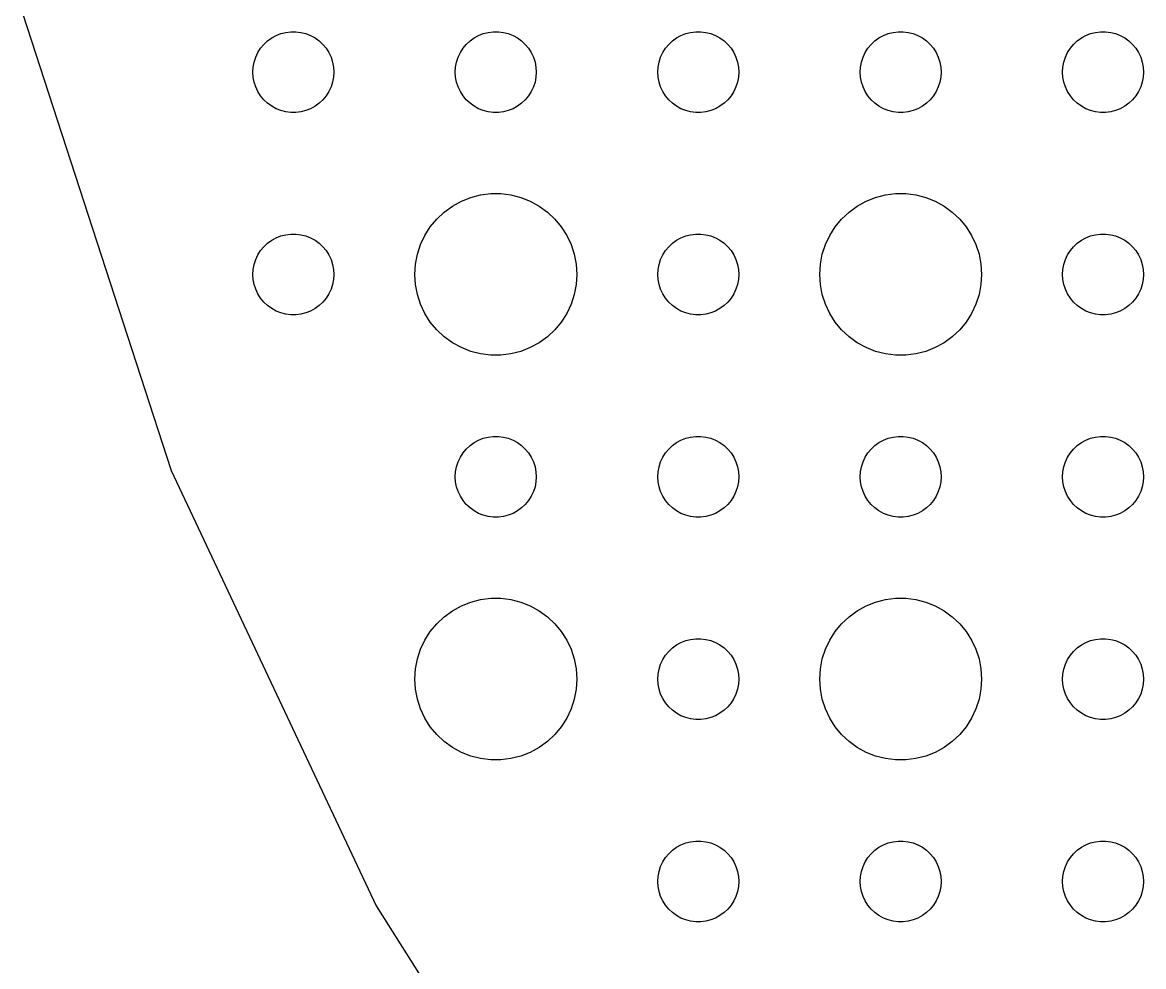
# Model space of a CAD drawing. Header units: metres. Extents: x -142 to 142, y -142 to 142.
# Drawn here: x -137.54 to -96, y -70.66 to -35.66 of the extents above; entities that cross this region are included whole.
import ezdxf

# ---------------------------------------------------------------- set-up
doc = ezdxf.new("R2010")
doc.units = ezdxf.units.M

msp = doc.modelspace()

# ---------------------------------------------------------------- linework, layer by layer
for p, q in [((-137.539, -35.314), (-132.028, -52.2737)), ((-128.139, -36.1428), (-127.964, -36.0734)), ((-127.964, -36.0734), (-127.781, -36.0266)), ((-127.781, -36.0266), (-127.594, -36.003)), ((-127.594, -36.003), (-127.406, -36.003)), ((-127.406, -36.003), (-127.219, -36.0266)), ((-127.219, -36.0266), (-127.036, -36.0734)), ((-127.036, -36.0734), (-126.861, -36.1428)), ((-120.639, -36.1428), (-120.464, -36.0734)), ((-120.464, -36.0734), (-120.281, -36.0266)), ((-120.281, -36.0266), (-120.094, -36.003)), ((-120.094, -36.003), (-119.906, -36.003)), ((-119.906, -36.003), (-119.719, -36.0266)), ((-119.719, -36.0266), (-119.536, -36.0734)), ((-119.536, -36.0734), (-119.361, -36.1428)), ((-113.139, -36.1428), (-112.964, -36.0734)), ((-112.964, -36.0734), (-112.781, -36.0266)), ((-112.781, -36.0266), (-112.594, -36.003)), ((-112.594, -36.003), (-112.406, -36.003)), ((-112.406, -36.003), (-112.219, -36.0266)), ((-112.219, -36.0266), (-112.036, -36.0734)), ((-112.036, -36.0734), (-111.861, -36.1428)), ((-105.639, -36.1428), (-105.464, -36.0734)), ((-105.464, -36.0734), (-105.281, -36.0266)), ((-105.281, -36.0266), (-105.094, -36.003)), ((-105.094, -36.003), (-104.906, -36.003)), ((-104.906, -36.003), (-104.719, -36.0266)), ((-104.719, -36.0266), (-104.536, -36.0734)), ((-104.536, -36.0734), (-104.361, -36.1428)), ((-98.1387, -36.1428), (-97.9635, -36.0734)), ((-97.9635, -36.0734), (-97.7811, -36.0266)), ((-97.7811, -36.0266), (-97.5942, -36.003)), ((-97.5942, -36.003), (-97.4058, -36.003)), ((-97.4058, -36.003), (-97.2189, -36.0266)), ((-97.2189, -36.0266), (-97.0365, -36.0734)), ((-97.0365, -36.0734), (-96.8613, -36.1428)), ((-128.714, -36.6183), (-128.593, -36.4732)), ((-128.593, -36.4732), (-128.456, -36.3442)), ((-128.456, -36.3442), (-128.304, -36.2335)), ((-128.304, -36.2335), (-128.139, -36.1428)), ((-126.861, -36.1428), (-126.696, -36.2335)), ((-126.696, -36.2335), (-126.544, -36.3442)), ((-126.544, -36.3442), (-126.407, -36.4732)), ((-126.407, -36.4732), (-126.286, -36.6183)), ((-121.214, -36.6183), (-121.093, -36.4732)), ((-121.093, -36.4732), (-120.956, -36.3442)), ((-120.956, -36.3442), (-120.804, -36.2335)), ((-120.804, -36.2335), (-120.639, -36.1428)), ((-119.361, -36.1428), (-119.196, -36.2335)), ((-119.196, -36.2335), (-119.044, -36.3442)), ((-119.044, -36.3442), (-118.907, -36.4732)), ((-118.907, -36.4732), (-118.786, -36.6183)), ((-113.714, -36.6183), (-113.593, -36.4732)), ((-113.593, -36.4732), (-113.456, -36.3442)), ((-113.456, -36.3442), (-113.304, -36.2335)), ((-113.304, -36.2335), (-113.139, -36.1428)), ((-111.861, -36.1428), (-111.696, -36.2335)), ((-111.696, -36.2335), (-111.544, -36.3442)), ((-111.544, -36.3442), (-111.407, -36.4732)), ((-111.407, -36.4732), (-111.286, -36.6183)), ((-106.214, -36.6183), (-106.093, -36.4732)), ((-106.093, -36.4732), (-105.956, -36.3442)), ((-105.956, -36.3442), (-105.804, -36.2335)), ((-105.804, -36.2335), (-105.639, -36.1428)), ((-104.361, -36.1428), (-104.196, -36.2335)), ((-104.196, -36.2335), (-104.044, -36.3442)), ((-104.044, -36.3442), (-103.907, -36.4732)), ((-103.907, -36.4732), (-103.786, -36.6183)), ((-98.7135, -36.6183), (-98.5934, -36.4732)), ((-98.5934, -36.4732), (-98.4561, -36.3442)), ((-98.4561, -36.3442), (-98.3037, -36.2335)), ((-98.3037, -36.2335), (-98.1387, -36.1428)), ((-96.8613, -36.1428), (-96.6963, -36.2335)), ((-96.6963, -36.2335), (-96.5439, -36.3442)), ((-96.5439, -36.3442), (-96.4065, -36.4732)), ((-96.4065, -36.4732), (-96.2865, -36.6183)), ((-128.953, -37.127), (-128.895, -36.9478)), ((-128.895, -36.9478), (-128.814, -36.7774)), ((-128.814, -36.7774), (-128.714, -36.6183)), ((-126.286, -36.6183), (-126.186, -36.7774)), ((-126.186, -36.7774), (-126.105, -36.9478)), ((-126.105, -36.9478), (-126.047, -37.127)), ((-121.453, -37.127), (-121.395, -36.9478)), ((-121.395, -36.9478), (-121.314, -36.7774)), ((-121.314, -36.7774), (-121.214, -36.6183)), ((-118.786, -36.6183), (-118.686, -36.7774)), ((-118.686, -36.7774), (-118.605, -36.9478)), ((-118.605, -36.9478), (-118.547, -37.127)), ((-113.953, -37.127), (-113.895, -36.9478)), ((-113.895, -36.9478), (-113.814, -36.7774)), ((-113.814, -36.7774), (-113.714, -36.6183)), ((-111.286, -36.6183), (-111.186, -36.7774)), ((-111.186, -36.7774), (-111.105, -36.9478)), ((-111.105, -36.9478), (-111.047, -37.127)), ((-106.453, -37.127), (-106.395, -36.9478)), ((-106.395, -36.9478), (-106.314, -36.7774)), ((-106.314, -36.7774), (-106.214, -36.6183)), ((-103.786, -36.6183), (-103.686, -36.7774)), ((-103.686, -36.7774), (-103.605, -36.9478)), ((-103.605, -36.9478), (-103.547, -37.127)), ((-98.9529, -37.127), (-98.8947, -36.9478)), ((-98.8947, -36.9478), (-98.8145, -36.7774)), ((-98.8145, -36.7774), (-98.7135, -36.6183)), ((-96.2865, -36.6183), (-96.1855, -36.7774)), ((-96.1855, -36.7774), (-96.1053, -36.9478)), ((-96.1053, -36.9478), (-96.0471, -37.127)), ((-129, -37.5), (-128.988, -37.312)), ((-128.988, -37.312), (-128.953, -37.127)), ((-126.047, -37.127), (-126.012, -37.312)), ((-126.012, -37.312), (-126, -37.5)), ((-121.5, -37.5), (-121.488, -37.312)), ((-121.488, -37.312), (-121.453, -37.127)), ((-118.547, -37.127), (-118.512, -37.312)), ((-118.512, -37.312), (-118.5, -37.5)), ((-114, -37.5), (-113.988, -37.312)), ((-113.988, -37.312), (-113.953, -37.127)), ((-111.047, -37.127), (-111.012, -37.312)), ((-111.012, -37.312), (-111, -37.5)), ((-106.5, -37.5), (-106.488, -37.312)), ((-106.488, -37.312), (-106.453, -37.127)), ((-103.547, -37.127), (-103.512, -37.312)), ((-103.512, -37.312), (-103.5, -37.5)), ((-99, -37.5), (-98.9882, -37.312)), ((-98.9882, -37.312), (-98.9529, -37.127)), ((-96.0471, -37.127), (-96.0118, -37.312)), ((-96.0118, -37.312), (-96, -37.5)), ((-128.988, -37.688), (-129, -37.5)), ((-128.953, -37.873), (-128.988, -37.688)), ((-126.012, -37.688), (-126.047, -37.873)), ((-126, -37.5), (-126.012, -37.688)), ((-121.488, -37.688), (-121.5, -37.5)), ((-121.453, -37.873), (-121.488, -37.688)), ((-118.512, -37.688), (-118.547, -37.873)), ((-118.5, -37.5), (-118.512, -37.688)), ((-113.988, -37.688), (-114, -37.5)), ((-113.953, -37.873), (-113.988, -37.688)), ((-111.012, -37.688), (-111.047, -37.873)), ((-111, -37.5), (-111.012, -37.688)), ((-106.488, -37.688), (-106.5, -37.5)), ((-106.453, -37.873), (-106.488, -37.688)), ((-103.512, -37.688), (-103.547, -37.873)), ((-103.5, -37.5), (-103.512, -37.688)), ((-98.9882, -37.688), (-99, -37.5)), ((-98.9529, -37.873), (-98.9882, -37.688)), ((-96.0118, -37.688), (-96.0471, -37.873)), ((-96, -37.5), (-96.0118, -37.688)), ((-128.895, -38.0522), (-128.953, -37.873)), ((-128.814, -38.2226), (-128.895, -38.0522)), ((-126.105, -38.0522), (-126.186, -38.2226)), ((-126.047, -37.873), (-126.105, -38.0522)), ((-121.395, -38.0522), (-121.453, -37.873)), ((-121.314, -38.2226), (-121.395, -38.0522)), ((-118.605, -38.0522), (-118.686, -38.2226)), ((-118.547, -37.873), (-118.605, -38.0522)), ((-113.895, -38.0522), (-113.953, -37.873)), ((-113.814, -38.2226), (-113.895, -38.0522)), ((-111.105, -38.0522), (-111.186, -38.2226)), ((-111.047, -37.873), (-111.105, -38.0522)), ((-106.395, -38.0522), (-106.453, -37.873)), ((-106.314, -38.2226), (-106.395, -38.0522)), ((-103.605, -38.0522), (-103.686, -38.2226)), ((-103.547, -37.873), (-103.605, -38.0522)), ((-98.8947, -38.0522), (-98.9529, -37.873)), ((-98.8145, -38.2226), (-98.8947, -38.0522)), ((-96.1053, -38.0522), (-96.1855, -38.2226)), ((-96.0471, -37.873), (-96.1053, -38.0522)), ((-128.714, -38.3817), (-128.814, -38.2226)), ((-128.593, -38.5268), (-128.714, -38.3817)), ((-128.456, -38.6558), (-128.593, -38.5268)), ((-126.407, -38.5268), (-126.544, -38.6558)), ((-126.286, -38.3817), (-126.407, -38.5268)), ((-126.186, -38.2226), (-126.286, -38.3817)), ((-121.214, -38.3817), (-121.314, -38.2226)), ((-121.093, -38.5268), (-121.214, -38.3817)), ((-120.956, -38.6558), (-121.093, -38.5268)), ((-118.907, -38.5268), (-119.044, -38.6558)), ((-118.786, -38.3817), (-118.907, -38.5268)), ((-118.686, -38.2226), (-118.786, -38.3817)), ((-113.714, -38.3817), (-113.814, -38.2226)), ((-113.593, -38.5268), (-113.714, -38.3817)), ((-113.456, -38.6558), (-113.593, -38.5268)), ((-111.407, -38.5268), (-111.544, -38.6558)), ((-111.286, -38.3817), (-111.407, -38.5268)), ((-111.186, -38.2226), (-111.286, -38.3817)), ((-106.214, -38.3817), (-106.314, -38.2226)), ((-106.093, -38.5268), (-106.214, -38.3817)), ((-105.956, -38.6558), (-106.093, -38.5268)), ((-103.907, -38.5268), (-104.044, -38.6558)), ((-103.786, -38.3817), (-103.907, -38.5268)), ((-103.686, -38.2226), (-103.786, -38.3817)), ((-98.7135, -38.3817), (-98.8145, -38.2226)), ((-98.5934, -38.5268), (-98.7135, -38.3817)), ((-98.4561, -38.6558), (-98.5934, -38.5268)), ((-96.4065, -38.5268), (-96.5439, -38.6558)), ((-96.2865, -38.3817), (-96.4065, -38.5268)), ((-96.1855, -38.2226), (-96.2865, -38.3817)), ((-128.304, -38.7665), (-128.456, -38.6558)), ((-128.139, -38.8572), (-128.304, -38.7665)), ((-127.964, -38.9266), (-128.139, -38.8572)), ((-127.781, -38.9734), (-127.964, -38.9266)), ((-127.594, -38.997), (-127.781, -38.9734)), ((-127.406, -38.997), (-127.594, -38.997)), ((-127.219, -38.9734), (-127.406, -38.997)), ((-127.036, -38.9266), (-127.219, -38.9734)), ((-126.861, -38.8572), (-127.036, -38.9266)), ((-126.696, -38.7665), (-126.861, -38.8572)), ((-126.544, -38.6558), (-126.696, -38.7665)), ((-120.804, -38.7665), (-120.956, -38.6558)), ((-120.639, -38.8572), (-120.804, -38.7665)), ((-120.464, -38.9266), (-120.639, -38.8572)), ((-120.281, -38.9734), (-120.464, -38.9266)), ((-120.094, -38.997), (-120.281, -38.9734)), ((-119.906, -38.997), (-120.094, -38.997)), ((-119.719, -38.9734), (-119.906, -38.997)), ((-119.536, -38.9266), (-119.719, -38.9734)), ((-119.361, -38.8572), (-119.536, -38.9266)), ((-119.196, -38.7665), (-119.361, -38.8572)), ((-119.044, -38.6558), (-119.196, -38.7665)), ((-113.304, -38.7665), (-113.456, -38.6558)), ((-113.139, -38.8572), (-113.304, -38.7665)), ((-112.964, -38.9266), (-113.139, -38.8572)), ((-112.781, -38.9734), (-112.964, -38.9266)), ((-112.594, -38.997), (-112.781, -38.9734)), ((-112.406, -38.997), (-112.594, -38.997)), ((-112.219, -38.9734), (-112.406, -38.997)), ((-112.036, -38.9266), (-112.219, -38.9734)), ((-111.861, -38.8572), (-112.036, -38.9266)), ((-111.696, -38.7665), (-111.861, -38.8572)), ((-111.544, -38.6558), (-111.696, -38.7665)), ((-105.804, -38.7665), (-105.956, -38.6558)), ((-105.639, -38.8572), (-105.804, -38.7665)), ((-105.464, -38.9266), (-105.639, -38.8572)), ((-105.281, -38.9734), (-105.464, -38.9266)), ((-105.094, -38.997), (-105.281, -38.9734)), ((-104.906, -38.997), (-105.094, -38.997)), ((-104.719, -38.9734), (-104.906, -38.997)), ((-104.536, -38.9266), (-104.719, -38.9734)), ((-104.361, -38.8572), (-104.536, -38.9266)), ((-104.196, -38.7665), (-104.361, -38.8572)), ((-104.044, -38.6558), (-104.196, -38.7665)), ((-98.3037, -38.7665), (-98.4561, -38.6558)), ((-98.1387, -38.8572), (-98.3037, -38.7665)), ((-97.9635, -38.9266), (-98.1387, -38.8572)), ((-97.7811, -38.9734), (-97.9635, -38.9266)), ((-97.5942, -38.997), (-97.7811, -38.9734)), ((-97.4058, -38.997), (-97.5942, -38.997)), ((-97.2189, -38.9734), (-97.4058, -38.997)), ((-97.0365, -38.9266), (-97.2189, -38.9734)), ((-96.8613, -38.8572), (-97.0365, -38.9266)), ((-96.6963, -38.7665), (-96.8613, -38.8572)), ((-96.5439, -38.6558), (-96.6963, -38.7665)), ((-121.607, -42.467), (-121.277, -42.2855)), ((-121.277, -42.2855), (-120.927, -42.1468)), ((-120.927, -42.1468), (-120.562, -42.0531)), ((-120.562, -42.0531), (-120.188, -42.0059)), ((-120.188, -42.0059), (-119.812, -42.0059)), ((-119.812, -42.0059), (-119.438, -42.0531)), ((-119.438, -42.0531), (-119.073, -42.1468)), ((-119.073, -42.1468), (-118.723, -42.2855)), ((-118.723, -42.2855), (-118.393, -42.467)), ((-106.607, -42.467), (-106.277, -42.2855)), ((-106.277, -42.2855), (-105.927, -42.1468)), ((-105.927, -42.1468), (-105.562, -42.0531)), ((-105.562, -42.0531), (-105.188, -42.0059)), ((-105.188, -42.0059), (-104.812, -42.0059)), ((-104.812, -42.0059), (-104.438, -42.0531)), ((-104.438, -42.0531), (-104.073, -42.1468)), ((-104.073, -42.1468), (-103.723, -42.2855)), ((-103.723, -42.2855), (-103.393, -42.467)), ((-122.187, -42.9464), (-121.912, -42.6885)), ((-121.912, -42.6885), (-121.607, -42.467)), ((-118.393, -42.467), (-118.088, -42.6885)), ((-118.088, -42.6885), (-117.813, -42.9464)), ((-107.187, -42.9464), (-106.912, -42.6885)), ((-106.912, -42.6885), (-106.607, -42.467)), ((-103.393, -42.467), (-103.088, -42.6885)), ((-103.088, -42.6885), (-102.813, -42.9464)), ((-122.427, -43.2366), (-122.187, -42.9464)), ((-117.813, -42.9464), (-117.573, -43.2366)), ((-107.427, -43.2366), (-107.187, -42.9464)), ((-102.813, -42.9464), (-102.573, -43.2366)), ((-128.139, -43.6428), (-127.964, -43.5734)), ((-127.964, -43.5734), (-127.781, -43.5266)), ((-127.781, -43.5266), (-127.594, -43.503)), ((-127.594, -43.503), (-127.406, -43.503)), ((-127.406, -43.503), (-127.219, -43.5266)), ((-127.219, -43.5266), (-127.036, -43.5734)), ((-127.036, -43.5734), (-126.861, -43.6428)), ((-122.789, -43.8956), (-122.629, -43.5547)), ((-122.629, -43.5547), (-122.427, -43.2366)), ((-117.573, -43.2366), (-117.371, -43.5547)), ((-117.371, -43.5547), (-117.211, -43.8956)), ((-113.139, -43.6428), (-112.964, -43.5734)), ((-112.964, -43.5734), (-112.781, -43.5266)), ((-112.781, -43.5266), (-112.594, -43.503)), ((-112.594, -43.503), (-112.406, -43.503)), ((-112.406, -43.503), (-112.219, -43.5266)), ((-112.219, -43.5266), (-112.036, -43.5734)), ((-112.036, -43.5734), (-111.861, -43.6428)), ((-107.789, -43.8956), (-107.629, -43.5547)), ((-107.629, -43.5547), (-107.427, -43.2366)), ((-102.573, -43.2366), (-102.371, -43.5547)), ((-102.371, -43.5547), (-102.211, -43.8956)), ((-98.1387, -43.6428), (-97.9635, -43.5734)), ((-97.9635, -43.5734), (-97.7811, -43.5266)), ((-97.7811, -43.5266), (-97.5942, -43.503)), ((-97.5942, -43.503), (-97.4058, -43.503)), ((-97.4058, -43.503), (-97.2189, -43.5266)), ((-97.2189, -43.5266), (-97.0365, -43.5734)), ((-97.0365, -43.5734), (-96.8613, -43.6428)), ((-128.714, -44.1183), (-128.593, -43.9732)), ((-128.593, -43.9732), (-128.456, -43.8442)), ((-128.456, -43.8442), (-128.304, -43.7335)), ((-128.304, -43.7335), (-128.139, -43.6428)), ((-126.861, -43.6428), (-126.696, -43.7335)), ((-126.696, -43.7335), (-126.544, -43.8442)), ((-126.544, -43.8442), (-126.407, -43.9732)), ((-126.407, -43.9732), (-126.286, -44.1183)), ((-122.906, -44.2539), (-122.789, -43.8956)), ((-117.211, -43.8956), (-117.094, -44.2539)), ((-113.714, -44.1183), (-113.593, -43.9732)), ((-113.593, -43.9732), (-113.456, -43.8442)), ((-113.456, -43.8442), (-113.304, -43.7335)), ((-113.304, -43.7335), (-113.139, -43.6428)), ((-111.861, -43.6428), (-111.696, -43.7335)), ((-111.696, -43.7335), (-111.544, -43.8442)), ((-111.544, -43.8442), (-111.407, -43.9732)), ((-111.407, -43.9732), (-111.286, -44.1183)), ((-107.906, -44.2539), (-107.789, -43.8956)), ((-102.211, -43.8956), (-102.094, -44.2539)), ((-98.7135, -44.1183), (-98.5934, -43.9732)), ((-98.5934, -43.9732), (-98.4561, -43.8442)), ((-98.4561, -43.8442), (-98.3037, -43.7335)), ((-98.3037, -43.7335), (-98.1387, -43.6428)), ((-96.8613, -43.6428), (-96.6963, -43.7335)), ((-96.6963, -43.7335), (-96.5439, -43.8442)), ((-96.5439, -43.8442), (-96.4065, -43.9732)), ((-96.4065, -43.9732), (-96.2865, -44.1183)), ((-128.895, -44.4478), (-128.814, -44.2774)), ((-128.814, -44.2774), (-128.714, -44.1183)), ((-126.286, -44.1183), (-126.186, -44.2774)), ((-126.186, -44.2774), (-126.105, -44.4478)), ((-122.976, -44.624), (-122.906, -44.2539)), ((-117.094, -44.2539), (-117.024, -44.624)), ((-113.895, -44.4478), (-113.814, -44.2774)), ((-113.814, -44.2774), (-113.714, -44.1183)), ((-111.286, -44.1183), (-111.186, -44.2774)), ((-111.186, -44.2774), (-111.105, -44.4478)), ((-107.976, -44.624), (-107.906, -44.2539)), ((-102.094, -44.2539), (-102.024, -44.624)), ((-98.8947, -44.4478), (-98.8145, -44.2774)), ((-98.8145, -44.2774), (-98.7135, -44.1183)), ((-96.2865, -44.1183), (-96.1855, -44.2774)), ((-96.1855, -44.2774), (-96.1053, -44.4478)), ((-129, -45), (-128.988, -44.812)), ((-128.988, -44.812), (-128.953, -44.627)), ((-128.953, -44.627), (-128.895, -44.4478)), ((-126.105, -44.4478), (-126.047, -44.627)), ((-126.047, -44.627), (-126.012, -44.812)), ((-126.012, -44.812), (-126, -45)), ((-123, -45), (-122.976, -44.624)), ((-117.024, -44.624), (-117, -45)), ((-114, -45), (-113.988, -44.812)), ((-113.988, -44.812), (-113.953, -44.627)), ((-113.953, -44.627), (-113.895, -44.4478)), ((-111.105, -44.4478), (-111.047, -44.627)), ((-111.047, -44.627), (-111.012, -44.812)), ((-111.012, -44.812), (-111, -45)), ((-108, -45), (-107.976, -44.624)), ((-102.024, -44.624), (-102, -45)), ((-99, -45), (-98.9882, -44.812)), ((-98.9882, -44.812), (-98.9529, -44.627)), ((-98.9529, -44.627), (-98.8947, -44.4478)), ((-96.1053, -44.4478), (-96.0471, -44.627)), ((-96.0471, -44.627), (-96.0118, -44.812)), ((-96.0118, -44.812), (-96, -45)), ((-128.988, -45.188), (-129, -45)), ((-128.953, -45.373), (-128.988, -45.188)), ((-126.012, -45.188), (-126.047, -45.373)), ((-126, -45), (-126.012, -45.188)), ((-122.976, -45.376), (-123, -45)), ((-117, -45), (-117.024, -45.376)), ((-113.988, -45.188), (-114, -45)), ((-113.953, -45.373), (-113.988, -45.188)), ((-111.012, -45.188), (-111.047, -45.373)), ((-111, -45), (-111.012, -45.188)), ((-107.976, -45.376), (-108, -45)), ((-102, -45), (-102.024, -45.376)), ((-98.9882, -45.188), (-99, -45)), ((-98.9529, -45.373), (-98.9882, -45.188)), ((-96.0118, -45.188), (-96.0471, -45.373)), ((-96, -45), (-96.0118, -45.188)), ((-128.895, -45.5522), (-128.953, -45.373)), ((-128.814, -45.7226), (-128.895, -45.5522)), ((-126.105, -45.5522), (-126.186, -45.7226)), ((-126.047, -45.373), (-126.105, -45.5522)), ((-122.906, -45.7461), (-122.976, -45.376)), ((-117.024, -45.376), (-117.094, -45.7461)), ((-113.895, -45.5522), (-113.953, -45.373)), ((-113.814, -45.7226), (-113.895, -45.5522)), ((-111.105, -45.5522), (-111.186, -45.7226)), ((-111.047, -45.373), (-111.105, -45.5522)), ((-107.906, -45.7461), (-107.976, -45.376)), ((-102.024, -45.376), (-102.094, -45.7461)), ((-98.8947, -45.5522), (-98.9529, -45.373)), ((-98.8145, -45.7226), (-98.8947, -45.5522)), ((-96.1053, -45.5522), (-96.1855, -45.7226)), ((-96.0471, -45.373), (-96.1053, -45.5522)), ((-128.714, -45.8817), (-128.814, -45.7226)), ((-128.593, -46.0268), (-128.714, -45.8817)), ((-128.456, -46.1558), (-128.593, -46.0268)), ((-126.407, -46.0268), (-126.544, -46.1558)), ((-126.286, -45.8817), (-126.407, -46.0268)), ((-126.186, -45.7226), (-126.286, -45.8817)), ((-122.789, -46.1044), (-122.906, -45.7461)), ((-122.629, -46.4453), (-122.789, -46.1044)), ((-117.211, -46.1044), (-117.371, -46.4453)), ((-117.094, -45.7461), (-117.211, -46.1044)), ((-113.714, -45.8817), (-113.814, -45.7226)), ((-113.593, -46.0268), (-113.714, -45.8817)), ((-113.456, -46.1558), (-113.593, -46.0268)), ((-111.407, -46.0268), (-111.544, -46.1558)), ((-111.286, -45.8817), (-111.407, -46.0268)), ((-111.186, -45.7226), (-111.286, -45.8817)), ((-107.789, -46.1044), (-107.906, -45.7461)), ((-107.629, -46.4453), (-107.789, -46.1044)), ((-102.211, -46.1044), (-102.371, -46.4453)), ((-102.094, -45.7461), (-102.211, -46.1044)), ((-98.7135, -45.8817), (-98.8145, -45.7226)), ((-98.5934, -46.0268), (-98.7135, -45.8817)), ((-98.4561, -46.1558), (-98.5934, -46.0268)), ((-96.4065, -46.0268), (-96.5439, -46.1558)), ((-96.2865, -45.8817), (-96.4065, -46.0268)), ((-96.1855, -45.7226), (-96.2865, -45.8817)), ((-128.304, -46.2665), (-128.456, -46.1558)), ((-128.139, -46.3572), (-128.304, -46.2665)), ((-127.964, -46.4266), (-128.139, -46.3572)), ((-127.781, -46.4734), (-127.964, -46.4266)), ((-127.594, -46.497), (-127.781, -46.4734)), ((-127.406, -46.497), (-127.594, -46.497)), ((-127.219, -46.4734), (-127.406, -46.497)), ((-127.036, -46.4266), (-127.219, -46.4734)), ((-126.861, -46.3572), (-127.036, -46.4266)), ((-126.696, -46.2665), (-126.861, -46.3572)), ((-126.544, -46.1558), (-126.696, -46.2665)), ((-122.427, -46.7634), (-122.629, -46.4453)), ((-117.371, -46.4453), (-117.573, -46.7634)), ((-113.304, -46.2665), (-113.456, -46.1558)), ((-113.139, -46.3572), (-113.304, -46.2665)), ((-112.964, -46.4266), (-113.139, -46.3572)), ((-112.781, -46.4734), (-112.964, -46.4266)), ((-112.594, -46.497), (-112.781, -46.4734)), ((-112.406, -46.497), (-112.594, -46.497)), ((-112.219, -46.4734), (-112.406, -46.497)), ((-112.036, -46.4266), (-112.219, -46.4734)), ((-111.861, -46.3572), (-112.036, -46.4266)), ((-111.696, -46.2665), (-111.861, -46.3572)), ((-111.544, -46.1558), (-111.696, -46.2665)), ((-107.427, -46.7634), (-107.629, -46.4453)), ((-102.371, -46.4453), (-102.573, -46.7634)), ((-98.3037, -46.2665), (-98.4561, -46.1558)), ((-98.1387, -46.3572), (-98.3037, -46.2665)), ((-97.9635, -46.4266), (-98.1387, -46.3572)), ((-97.7811, -46.4734), (-97.9635, -46.4266)), ((-97.5942, -46.497), (-97.7811, -46.4734)), ((-97.4058, -46.497), (-97.5942, -46.497)), ((-97.2189, -46.4734), (-97.4058, -46.497)), ((-97.0365, -46.4266), (-97.2189, -46.4734)), ((-96.8613, -46.3572), (-97.0365, -46.4266)), ((-96.6963, -46.2665), (-96.8613, -46.3572)), ((-96.5439, -46.1558), (-96.6963, -46.2665)), ((-122.187, -47.0536), (-122.427, -46.7634)), ((-117.573, -46.7634), (-117.813, -47.0536)), ((-107.187, -47.0536), (-107.427, -46.7634)), ((-102.573, -46.7634), (-102.813, -47.0536)), ((-121.912, -47.3115), (-122.187, -47.0536)), ((-121.607, -47.533), (-121.912, -47.3115)), ((-118.088, -47.3115), (-118.393, -47.533)), ((-117.813, -47.0536), (-118.088, -47.3115)), ((-106.912, -47.3115), (-107.187, -47.0536)), ((-106.607, -47.533), (-106.912, -47.3115)), ((-103.088, -47.3115), (-103.393, -47.533)), ((-102.813, -47.0536), (-103.088, -47.3115)), ((-121.277, -47.7145), (-121.607, -47.533)), ((-120.927, -47.8532), (-121.277, -47.7145)), ((-118.723, -47.7145), (-119.073, -47.8532)), ((-118.393, -47.533), (-118.723, -47.7145)), ((-106.277, -47.7145), (-106.607, -47.533)), ((-105.927, -47.8532), (-106.277, -47.7145)), ((-103.723, -47.7145), (-104.073, -47.8532)), ((-103.393, -47.533), (-103.723, -47.7145)), ((-120.562, -47.9469), (-120.927, -47.8532)), ((-120.188, -47.9941), (-120.562, -47.9469)), ((-119.812, -47.9941), (-120.188, -47.9941)), ((-119.438, -47.9469), (-119.812, -47.9941)), ((-119.073, -47.8532), (-119.438, -47.9469)), ((-105.562, -47.9469), (-105.927, -47.8532)), ((-105.188, -47.9941), (-105.562, -47.9469)), ((-104.812, -47.9941), (-105.188, -47.9941)), ((-104.438, -47.9469), (-104.812, -47.9941)), ((-104.073, -47.8532), (-104.438, -47.9469)), ((-120.639, -51.1428), (-120.464, -51.0734)), ((-120.464, -51.0734), (-120.281, -51.0266)), ((-120.281, -51.0266), (-120.094, -51.003)), ((-120.094, -51.003), (-119.906, -51.003)), ((-119.906, -51.003), (-119.719, -51.0266)), ((-119.719, -51.0266), (-119.536, -51.0734)), ((-119.536, -51.0734), (-119.361, -51.1428)), ((-113.139, -51.1428), (-112.964, -51.0734)), ((-112.964, -51.0734), (-112.781, -51.0266)), ((-112.781, -51.0266), (-112.594, -51.003)), ((-112.594, -51.003), (-112.406, -51.003)), ((-112.406, -51.003), (-112.219, -51.0266)), ((-112.219, -51.0266), (-112.036, -51.0734)), ((-112.036, -51.0734), (-111.861, -51.1428)), ((-105.639, -51.1428), (-105.464, -51.0734)), ((-105.464, -51.0734), (-105.281, -51.0266)), ((-105.281, -51.0266), (-105.094, -51.003)), ((-105.094, -51.003), (-104.906, -51.003)), ((-104.906, -51.003), (-104.719, -51.0266)), ((-104.719, -51.0266), (-104.536, -51.0734)), ((-104.536, -51.0734), (-104.361, -51.1428)), ((-98.1387, -51.1428), (-97.9635, -51.0734)), ((-97.9635, -51.0734), (-97.7811, -51.0266)), ((-97.7811, -51.0266), (-97.5942, -51.003)), ((-97.5942, -51.003), (-97.4058, -51.003)), ((-97.4058, -51.003), (-97.2189, -51.0266)), ((-97.2189, -51.0266), (-97.0365, -51.0734)), ((-97.0365, -51.0734), (-96.8613, -51.1428)), ((-121.214, -51.6183), (-121.093, -51.4732)), ((-121.093, -51.4732), (-120.956, -51.3442)), ((-120.956, -51.3442), (-120.804, -51.2335)), ((-120.804, -51.2335), (-120.639, -51.1428)), ((-119.361, -51.1428), (-119.196, -51.2335)), ((-119.196, -51.2335), (-119.044, -51.3442)), ((-119.044, -51.3442), (-118.907, -51.4732)), ((-118.907, -51.4732), (-118.786, -51.6183)), ((-113.714, -51.6183), (-113.593, -51.4732)), ((-113.593, -51.4732), (-113.456, -51.3442)), ((-113.456, -51.3442), (-113.304, -51.2335)), ((-113.304, -51.2335), (-113.139, -51.1428)), ((-111.861, -51.1428), (-111.696, -51.2335)), ((-111.696, -51.2335), (-111.544, -51.3442)), ((-111.544, -51.3442), (-111.407, -51.4732)), ((-111.407, -51.4732), (-111.286, -51.6183)), ((-106.214, -51.6183), (-106.093, -51.4732)), ((-106.093, -51.4732), (-105.956, -51.3442)), ((-105.956, -51.3442), (-105.804, -51.2335)), ((-105.804, -51.2335), (-105.639, -51.1428)), ((-104.361, -51.1428), (-104.196, -51.2335)), ((-104.196, -51.2335), (-104.044, -51.3442)), ((-104.044, -51.3442), (-103.907, -51.4732)), ((-103.907, -51.4732), (-103.786, -51.6183)), ((-98.7135, -51.6183), (-98.5934, -51.4732)), ((-98.5934, -51.4732), (-98.4561, -51.3442)), ((-98.4561, -51.3442), (-98.3037, -51.2335)), ((-98.3037, -51.2335), (-98.1387, -51.1428)), ((-96.8613, -51.1428), (-96.6963, -51.2335)), ((-96.6963, -51.2335), (-96.5439, -51.3442)), ((-96.5439, -51.3442), (-96.4065, -51.4732)), ((-96.4065, -51.4732), (-96.2865, -51.6183)), ((-121.395, -51.9478), (-121.314, -51.7774)), ((-121.314, -51.7774), (-121.214, -51.6183)), ((-118.786, -51.6183), (-118.686, -51.7774)), ((-118.686, -51.7774), (-118.605, -51.9478)), ((-113.895, -51.9478), (-113.814, -51.7774)), ((-113.814, -51.7774), (-113.714, -51.6183)), ((-111.286, -51.6183), (-111.186, -51.7774)), ((-111.186, -51.7774), (-111.105, -51.9478)), ((-106.395, -51.9478), (-106.314, -51.7774)), ((-106.314, -51.7774), (-106.214, -51.6183)), ((-103.786, -51.6183), (-103.686, -51.7774)), ((-103.686, -51.7774), (-103.605, -51.9478)), ((-98.8947, -51.9478), (-98.8145, -51.7774)), ((-98.8145, -51.7774), (-98.7135, -51.6183)), ((-96.2865, -51.6183), (-96.1855, -51.7774)), ((-96.1855, -51.7774), (-96.1053, -51.9478)), ((-132.028, -52.2737), (-124.436, -68.409)), ((-121.5, -52.5), (-121.488, -52.312)), ((-121.488, -52.312), (-121.453, -52.127)), ((-121.453, -52.127), (-121.395, -51.9478)), ((-118.605, -51.9478), (-118.547, -52.127)), ((-118.547, -52.127), (-118.512, -52.312)), ((-118.512, -52.312), (-118.5, -52.5)), ((-114, -52.5), (-113.988, -52.312)), ((-113.988, -52.312), (-113.953, -52.127)), ((-113.953, -52.127), (-113.895, -51.9478)), ((-111.105, -51.9478), (-111.047, -52.127)), ((-111.047, -52.127), (-111.012, -52.312)), ((-111.012, -52.312), (-111, -52.5)), ((-106.5, -52.5), (-106.488, -52.312)), ((-106.488, -52.312), (-106.453, -52.127)), ((-106.453, -52.127), (-106.395, -51.9478)), ((-103.605, -51.9478), (-103.547, -52.127)), ((-103.547, -52.127), (-103.512, -52.312)), ((-103.512, -52.312), (-103.5, -52.5)), ((-99, -52.5), (-98.9882, -52.312)), ((-98.9882, -52.312), (-98.9529, -52.127)), ((-98.9529, -52.127), (-98.8947, -51.9478)), ((-96.1053, -51.9478), (-96.0471, -52.127)), ((-96.0471, -52.127), (-96.0118, -52.312)), ((-96.0118, -52.312), (-96, -52.5)), ((-121.488, -52.688), (-121.5, -52.5)), ((-121.453, -52.873), (-121.488, -52.688)), ((-118.512, -52.688), (-118.547, -52.873)), ((-118.5, -52.5), (-118.512, -52.688)), ((-113.988, -52.688), (-114, -52.5)), ((-113.953, -52.873), (-113.988, -52.688)), ((-111.012, -52.688), (-111.047, -52.873)), ((-111, -52.5), (-111.012, -52.688)), ((-106.488, -52.688), (-106.5, -52.5)), ((-106.453, -52.873), (-106.488, -52.688)), ((-103.512, -52.688), (-103.547, -52.873)), ((-103.5, -52.5), (-103.512, -52.688)), ((-98.9882, -52.688), (-99, -52.5)), ((-98.9529, -52.873), (-98.9882, -52.688)), ((-96.0118, -52.688), (-96.0471, -52.873)), ((-96, -52.5), (-96.0118, -52.688)), ((-121.395, -53.0522), (-121.453, -52.873)), ((-121.314, -53.2226), (-121.395, -53.0522)), ((-118.605, -53.0522), (-118.686, -53.2226)), ((-118.547, -52.873), (-118.605, -53.0522)), ((-113.895, -53.0522), (-113.953, -52.873)), ((-113.814, -53.2226), (-113.895, -53.0522)), ((-111.105, -53.0522), (-111.186, -53.2226)), ((-111.047, -52.873), (-111.105, -53.0522)), ((-106.395, -53.0522), (-106.453, -52.873)), ((-106.314, -53.2226), (-106.395, -53.0522)), ((-103.605, -53.0522), (-103.686, -53.2226)), ((-103.547, -52.873), (-103.605, -53.0522)), ((-98.8947, -53.0522), (-98.9529, -52.873)), ((-98.8145, -53.2226), (-98.8947, -53.0522)), ((-96.1053, -53.0522), (-96.1855, -53.2226)), ((-96.0471, -52.873), (-96.1053, -53.0522)), ((-121.214, -53.3817), (-121.314, -53.2226)), ((-121.093, -53.5268), (-121.214, -53.3817)), ((-120.956, -53.6558), (-121.093, -53.5268)), ((-118.907, -53.5268), (-119.044, -53.6558)), ((-118.786, -53.3817), (-118.907, -53.5268)), ((-118.686, -53.2226), (-118.786, -53.3817)), ((-113.714, -53.3817), (-113.814, -53.2226)), ((-113.593, -53.5268), (-113.714, -53.3817)), ((-113.456, -53.6558), (-113.593, -53.5268)), ((-111.407, -53.5268), (-111.544, -53.6558)), ((-111.286, -53.3817), (-111.407, -53.5268)), ((-111.186, -53.2226), (-111.286, -53.3817)), ((-106.214, -53.3817), (-106.314, -53.2226)), ((-106.093, -53.5268), (-106.214, -53.3817)), ((-105.956, -53.6558), (-106.093, -53.5268)), ((-103.907, -53.5268), (-104.044, -53.6558)), ((-103.786, -53.3817), (-103.907, -53.5268)), ((-103.686, -53.2226), (-103.786, -53.3817)), ((-98.7135, -53.3817), (-98.8145, -53.2226)), ((-98.5934, -53.5268), (-98.7135, -53.3817)), ((-98.4561, -53.6558), (-98.5934, -53.5268)), ((-96.4065, -53.5268), (-96.5439, -53.6558)), ((-96.2865, -53.3817), (-96.4065, -53.5268)), ((-96.1855, -53.2226), (-96.2865, -53.3817)), ((-120.804, -53.7665), (-120.956, -53.6558)), ((-120.639, -53.8572), (-120.804, -53.7665)), ((-120.464, -53.9266), (-120.639, -53.8572)), ((-120.281, -53.9734), (-120.464, -53.9266)), ((-120.094, -53.997), (-120.281, -53.9734)), ((-119.906, -53.997), (-120.094, -53.997)), ((-119.719, -53.9734), (-119.906, -53.997)), ((-119.536, -53.9266), (-119.719, -53.9734)), ((-119.361, -53.8572), (-119.536, -53.9266)), ((-119.196, -53.7665), (-119.361, -53.8572)), ((-119.044, -53.6558), (-119.196, -53.7665)), ((-113.304, -53.7665), (-113.456, -53.6558)), ((-113.139, -53.8572), (-113.304, -53.7665)), ((-112.964, -53.9266), (-113.139, -53.8572)), ((-112.781, -53.9734), (-112.964, -53.9266)), ((-112.594, -53.997), (-112.781, -53.9734)), ((-112.406, -53.997), (-112.594, -53.997)), ((-112.219, -53.9734), (-112.406, -53.997)), ((-112.036, -53.9266), (-112.219, -53.9734)), ((-111.861, -53.8572), (-112.036, -53.9266)), ((-111.696, -53.7665), (-111.861, -53.8572)), ((-111.544, -53.6558), (-111.696, -53.7665)), ((-105.804, -53.7665), (-105.956, -53.6558)), ((-105.639, -53.8572), (-105.804, -53.7665)), ((-105.464, -53.9266), (-105.639, -53.8572)), ((-105.281, -53.9734), (-105.464, -53.9266)), ((-105.094, -53.997), (-105.281, -53.9734)), ((-104.906, -53.997), (-105.094, -53.997)), ((-104.719, -53.9734), (-104.906, -53.997)), ((-104.536, -53.9266), (-104.719, -53.9734)), ((-104.361, -53.8572), (-104.536, -53.9266)), ((-104.196, -53.7665), (-104.361, -53.8572)), ((-104.044, -53.6558), (-104.196, -53.7665)), ((-98.3037, -53.7665), (-98.4561, -53.6558)), ((-98.1387, -53.8572), (-98.3037, -53.7665)), ((-97.9635, -53.9266), (-98.1387, -53.8572)), ((-97.7811, -53.9734), (-97.9635, -53.9266)), ((-97.5942, -53.997), (-97.7811, -53.9734)), ((-97.4058, -53.997), (-97.5942, -53.997)), ((-97.2189, -53.9734), (-97.4058, -53.997)), ((-97.0365, -53.9266), (-97.2189, -53.9734)), ((-96.8613, -53.8572), (-97.0365, -53.9266)), ((-96.6963, -53.7665), (-96.8613, -53.8572)), ((-96.5439, -53.6558), (-96.6963, -53.7665)), ((-121.607, -57.467), (-121.277, -57.2855)), ((-121.277, -57.2855), (-120.927, -57.1468)), ((-120.927, -57.1468), (-120.562, -57.0531)), ((-120.562, -57.0531), (-120.188, -57.0059)), ((-120.188, -57.0059), (-119.812, -57.0059)), ((-119.812, -57.0059), (-119.438, -57.0531)), ((-119.438, -57.0531), (-119.073, -57.1468)), ((-119.073, -57.1468), (-118.723, -57.2855)), ((-118.723, -57.2855), (-118.393, -57.467)), ((-106.607, -57.467), (-106.277, -57.2855)), ((-106.277, -57.2855), (-105.927, -57.1468)), ((-105.927, -57.1468), (-105.562, -57.0531)), ((-105.562, -57.0531), (-105.188, -57.0059)), ((-105.188, -57.0059), (-104.812, -57.0059)), ((-104.812, -57.0059), (-104.438, -57.0531)), ((-104.438, -57.0531), (-104.073, -57.1468)), ((-104.073, -57.1468), (-103.723, -57.2855)), ((-103.723, -57.2855), (-103.393, -57.467)), ((-122.187, -57.9464), (-121.912, -57.6885)), ((-121.912, -57.6885), (-121.607, -57.467)), ((-118.393, -57.467), (-118.088, -57.6885)), ((-118.088, -57.6885), (-117.813, -57.9464)), ((-107.187, -57.9464), (-106.912, -57.6885)), ((-106.912, -57.6885), (-106.607, -57.467)), ((-103.393, -57.467), (-103.088, -57.6885)), ((-103.088, -57.6885), (-102.813, -57.9464)), ((-122.427, -58.2366), (-122.187, -57.9464)), ((-117.813, -57.9464), (-117.573, -58.2366)), ((-107.427, -58.2366), (-107.187, -57.9464)), ((-102.813, -57.9464), (-102.573, -58.2366)), ((-122.789, -58.8956), (-122.629, -58.5547)), ((-122.629, -58.5547), (-122.427, -58.2366)), ((-117.573, -58.2366), (-117.371, -58.5547)), ((-117.371, -58.5547), (-117.211, -58.8956)), ((-112.964, -58.5734), (-112.781, -58.5266)), ((-112.781, -58.5266), (-112.594, -58.503)), ((-112.594, -58.503), (-112.406, -58.503)), ((-112.406, -58.503), (-112.219, -58.5266)), ((-112.219, -58.5266), (-112.036, -58.5734)), ((-107.789, -58.8956), (-107.629, -58.5547)), ((-107.629, -58.5547), (-107.427, -58.2366)), ((-102.573, -58.2366), (-102.371, -58.5547)), ((-102.371, -58.5547), (-102.211, -58.8956)), ((-97.9635, -58.5734), (-97.7811, -58.5266)), ((-97.7811, -58.5266), (-97.5942, -58.503)), ((-97.5942, -58.503), (-97.4058, -58.503)), ((-97.4058, -58.503), (-97.2189, -58.5266)), ((-97.2189, -58.5266), (-97.0365, -58.5734)), ((-122.906, -59.2539), (-122.789, -58.8956)), ((-117.211, -58.8956), (-117.094, -59.2539)), ((-113.714, -59.1183), (-113.593, -58.9732)), ((-113.593, -58.9732), (-113.456, -58.8442)), ((-113.456, -58.8442), (-113.304, -58.7335)), ((-113.304, -58.7335), (-113.139, -58.6428)), ((-113.139, -58.6428), (-112.964, -58.5734)), ((-112.036, -58.5734), (-111.861, -58.6428)), ((-111.861, -58.6428), (-111.696, -58.7335)), ((-111.696, -58.7335), (-111.544, -58.8442)), ((-111.544, -58.8442), (-111.407, -58.9732)), ((-111.407, -58.9732), (-111.286, -59.1183)), ((-107.906, -59.2539), (-107.789, -58.8956)), ((-102.211, -58.8956), (-102.094, -59.2539)), ((-98.7135, -59.1183), (-98.5934, -58.9732)), ((-98.5934, -58.9732), (-98.4561, -58.8442)), ((-98.4561, -58.8442), (-98.3037, -58.7335)), ((-98.3037, -58.7335), (-98.1387, -58.6428)), ((-98.1387, -58.6428), (-97.9635, -58.5734)), ((-97.0365, -58.5734), (-96.8613, -58.6428)), ((-96.8613, -58.6428), (-96.6963, -58.7335)), ((-96.6963, -58.7335), (-96.5439, -58.8442)), ((-96.5439, -58.8442), (-96.4065, -58.9732)), ((-96.4065, -58.9732), (-96.2865, -59.1183)), ((-122.976, -59.624), (-122.906, -59.2539)), ((-117.094, -59.2539), (-117.024, -59.624)), ((-113.895, -59.4478), (-113.814, -59.2774)), ((-113.814, -59.2774), (-113.714, -59.1183)), ((-111.286, -59.1183), (-111.186, -59.2774)), ((-111.186, -59.2774), (-111.105, -59.4478)), ((-107.976, -59.624), (-107.906, -59.2539)), ((-102.094, -59.2539), (-102.024, -59.624)), ((-98.8947, -59.4478), (-98.8145, -59.2774)), ((-98.8145, -59.2774), (-98.7135, -59.1183)), ((-96.2865, -59.1183), (-96.1855, -59.2774)), ((-96.1855, -59.2774), (-96.1053, -59.4478)), ((-123, -60), (-122.976, -59.624)), ((-117.024, -59.624), (-117, -60)), ((-114, -60), (-113.988, -59.812)), ((-113.988, -59.812), (-113.953, -59.627)), ((-113.953, -59.627), (-113.895, -59.4478)), ((-111.105, -59.4478), (-111.047, -59.627)), ((-111.047, -59.627), (-111.012, -59.812)), ((-111.012, -59.812), (-111, -60)), ((-108, -60), (-107.976, -59.624)), ((-102.024, -59.624), (-102, -60)), ((-99, -60), (-98.9882, -59.812)), ((-98.9882, -59.812), (-98.9529, -59.627)), ((-98.9529, -59.627), (-98.8947, -59.4478)), ((-96.1053, -59.4478), (-96.0471, -59.627)), ((-96.0471, -59.627), (-96.0118, -59.812)), ((-96.0118, -59.812), (-96, -60)), ((-122.976, -60.376), (-123, -60)), ((-117, -60), (-117.024, -60.376)), ((-113.988, -60.188), (-114, -60)), ((-113.953, -60.373), (-113.988, -60.188)), ((-111.012, -60.188), (-111.047, -60.373)), ((-111, -60), (-111.012, -60.188)), ((-107.976, -60.376), (-108, -60)), ((-102, -60), (-102.024, -60.376)), ((-98.9882, -60.188), (-99, -60)), ((-98.9529, -60.373), (-98.9882, -60.188)), ((-96.0118, -60.188), (-96.0471, -60.373)), ((-96, -60), (-96.0118, -60.188)), ((-122.906, -60.7461), (-122.976, -60.376)), ((-117.024, -60.376), (-117.094, -60.7461)), ((-113.895, -60.5522), (-113.953, -60.373)), ((-113.814, -60.7226), (-113.895, -60.5522)), ((-111.105, -60.5522), (-111.186, -60.7226)), ((-111.047, -60.373), (-111.105, -60.5522)), ((-107.906, -60.7461), (-107.976, -60.376)), ((-102.024, -60.376), (-102.094, -60.7461)), ((-98.8947, -60.5522), (-98.9529, -60.373)), ((-98.8145, -60.7226), (-98.8947, -60.5522)), ((-96.1053, -60.5522), (-96.1855, -60.7226)), ((-96.0471, -60.373), (-96.1053, -60.5522)), ((-122.789, -61.1044), (-122.906, -60.7461)), ((-117.094, -60.7461), (-117.211, -61.1044)), ((-113.714, -60.8817), (-113.814, -60.7226)), ((-113.593, -61.0268), (-113.714, -60.8817)), ((-113.456, -61.1558), (-113.593, -61.0268)), ((-111.407, -61.0268), (-111.544, -61.1558)), ((-111.286, -60.8817), (-111.407, -61.0268)), ((-111.186, -60.7226), (-111.286, -60.8817)), ((-107.789, -61.1044), (-107.906, -60.7461)), ((-102.094, -60.7461), (-102.211, -61.1044)), ((-98.7135, -60.8817), (-98.8145, -60.7226)), ((-98.5934, -61.0268), (-98.7135, -60.8817)), ((-98.4561, -61.1558), (-98.5934, -61.0268)), ((-96.4065, -61.0268), (-96.5439, -61.1558)), ((-96.2865, -60.8817), (-96.4065, -61.0268)), ((-96.1855, -60.7226), (-96.2865, -60.8817)), ((-122.629, -61.4453), (-122.789, -61.1044)), ((-122.427, -61.7634), (-122.629, -61.4453)), ((-117.371, -61.4453), (-117.573, -61.7634)), ((-117.211, -61.1044), (-117.371, -61.4453)), ((-113.304, -61.2665), (-113.456, -61.1558)), ((-113.139, -61.3572), (-113.304, -61.2665)), ((-112.964, -61.4266), (-113.139, -61.3572)), ((-112.781, -61.4734), (-112.964, -61.4266)), ((-112.594, -61.497), (-112.781, -61.4734)), ((-112.219, -61.4734), (-112.406, -61.497)), ((-112.036, -61.4266), (-112.219, -61.4734)), ((-111.861, -61.3572), (-112.036, -61.4266)), ((-111.696, -61.2665), (-111.861, -61.3572)), ((-111.544, -61.1558), (-111.696, -61.2665)), ((-107.629, -61.4453), (-107.789, -61.1044)), ((-107.427, -61.7634), (-107.629, -61.4453)), ((-102.371, -61.4453), (-102.573, -61.7634)), ((-102.211, -61.1044), (-102.371, -61.4453)), ((-98.3037, -61.2665), (-98.4561, -61.1558)), ((-98.1387, -61.3572), (-98.3037, -61.2665)), ((-97.9635, -61.4266), (-98.1387, -61.3572)), ((-97.7811, -61.4734), (-97.9635, -61.4266)), ((-97.5942, -61.497), (-97.7811, -61.4734)), ((-97.2189, -61.4734), (-97.4058, -61.497)), ((-97.0365, -61.4266), (-97.2189, -61.4734)), ((-96.8613, -61.3572), (-97.0365, -61.4266)), ((-96.6963, -61.2665), (-96.8613, -61.3572)), ((-96.5439, -61.1558), (-96.6963, -61.2665)), ((-122.187, -62.0536), (-122.427, -61.7634)), ((-117.573, -61.7634), (-117.813, -62.0536)), ((-112.406, -61.497), (-112.594, -61.497)), ((-107.187, -62.0536), (-107.427, -61.7634)), ((-102.573, -61.7634), (-102.813, -62.0536)), ((-97.4058, -61.497), (-97.5942, -61.497)), ((-121.912, -62.3115), (-122.187, -62.0536)), ((-117.813, -62.0536), (-118.088, -62.3115)), ((-106.912, -62.3115), (-107.187, -62.0536)), ((-102.813, -62.0536), (-103.088, -62.3115)), ((-121.607, -62.533), (-121.912, -62.3115)), ((-121.277, -62.7145), (-121.607, -62.533)), ((-120.927, -62.8532), (-121.277, -62.7145)), ((-118.723, -62.7145), (-119.073, -62.8532)), ((-118.393, -62.533), (-118.723, -62.7145)), ((-118.088, -62.3115), (-118.393, -62.533)), ((-106.607, -62.533), (-106.912, -62.3115)), ((-106.277, -62.7145), (-106.607, -62.533)), ((-105.927, -62.8532), (-106.277, -62.7145)), ((-103.723, -62.7145), (-104.073, -62.8532)), ((-103.393, -62.533), (-103.723, -62.7145)), ((-103.088, -62.3115), (-103.393, -62.533)), ((-120.562, -62.9469), (-120.927, -62.8532)), ((-120.188, -62.9941), (-120.562, -62.9469)), ((-119.812, -62.9941), (-120.188, -62.9941)), ((-119.438, -62.9469), (-119.812, -62.9941)), ((-119.073, -62.8532), (-119.438, -62.9469)), ((-105.562, -62.9469), (-105.927, -62.8532)), ((-105.188, -62.9941), (-105.562, -62.9469)), ((-104.812, -62.9941), (-105.188, -62.9941)), ((-104.438, -62.9469), (-104.812, -62.9941)), ((-104.073, -62.8532), (-104.438, -62.9469)), ((-112.964, -66.0734), (-112.781, -66.0266)), ((-112.781, -66.0266), (-112.594, -66.003)), ((-112.594, -66.003), (-112.406, -66.003)), ((-112.406, -66.003), (-112.219, -66.0266)), ((-112.219, -66.0266), (-112.036, -66.0734)), ((-105.464, -66.0734), (-105.281, -66.0266)), ((-105.281, -66.0266), (-105.094, -66.003)), ((-105.094, -66.003), (-104.906, -66.003)), ((-104.906, -66.003), (-104.719, -66.0266)), ((-104.719, -66.0266), (-104.536, -66.0734)), ((-97.9635, -66.0734), (-97.7811, -66.0266)), ((-97.7811, -66.0266), (-97.5942, -66.003)), ((-97.5942, -66.003), (-97.4058, -66.003)), ((-97.4058, -66.003), (-97.2189, -66.0266)), ((-97.2189, -66.0266), (-97.0365, -66.0734)), ((-113.593, -66.4732), (-113.456, -66.3442)), ((-113.456, -66.3442), (-113.304, -66.2335)), ((-113.304, -66.2335), (-113.139, -66.1428)), ((-113.139, -66.1428), (-112.964, -66.0734)), ((-112.036, -66.0734), (-111.861, -66.1428)), ((-111.861, -66.1428), (-111.696, -66.2335)), ((-111.696, -66.2335), (-111.544, -66.3442)), ((-111.544, -66.3442), (-111.407, -66.4732)), ((-106.093, -66.4732), (-105.956, -66.3442)), ((-105.956, -66.3442), (-105.804, -66.2335)), ((-105.804, -66.2335), (-105.639, -66.1428)), ((-105.639, -66.1428), (-105.464, -66.0734)), ((-104.536, -66.0734), (-104.361, -66.1428)), ((-104.361, -66.1428), (-104.196, -66.2335)), ((-104.196, -66.2335), (-104.044, -66.3442)), ((-104.044, -66.3442), (-103.907, -66.4732)), ((-98.5934, -66.4732), (-98.4561, -66.3442)), ((-98.4561, -66.3442), (-98.3037, -66.2335)), ((-98.3037, -66.2335), (-98.1387, -66.1428)), ((-98.1387, -66.1428), (-97.9635, -66.0734)), ((-97.0365, -66.0734), (-96.8613, -66.1428)), ((-96.8613, -66.1428), (-96.6963, -66.2335)), ((-96.6963, -66.2335), (-96.5439, -66.3442)), ((-96.5439, -66.3442), (-96.4065, -66.4732)), ((-113.895, -66.9478), (-113.814, -66.7774)), ((-113.814, -66.7774), (-113.714, -66.6183)), ((-113.714, -66.6183), (-113.593, -66.4732)), ((-111.407, -66.4732), (-111.286, -66.6183)), ((-111.286, -66.6183), (-111.186, -66.7774)), ((-111.186, -66.7774), (-111.105, -66.9478)), ((-106.395, -66.9478), (-106.314, -66.7774)), ((-106.314, -66.7774), (-106.214, -66.6183)), ((-106.214, -66.6183), (-106.093, -66.4732)), ((-103.907, -66.4732), (-103.786, -66.6183)), ((-103.786, -66.6183), (-103.686, -66.7774)), ((-103.686, -66.7774), (-103.605, -66.9478)), ((-98.8947, -66.9478), (-98.8145, -66.7774)), ((-98.8145, -66.7774), (-98.7135, -66.6183)), ((-98.7135, -66.6183), (-98.5934, -66.4732)), ((-96.4065, -66.4732), (-96.2865, -66.6183)), ((-96.2865, -66.6183), (-96.1855, -66.7774)), ((-96.1855, -66.7774), (-96.1053, -66.9478)), ((-113.988, -67.312), (-113.953, -67.127)), ((-113.953, -67.127), (-113.895, -66.9478)), ((-111.105, -66.9478), (-111.047, -67.127)), ((-111.047, -67.127), (-111.012, -67.312)), ((-106.488, -67.312), (-106.453, -67.127)), ((-106.453, -67.127), (-106.395, -66.9478)), ((-103.605, -66.9478), (-103.547, -67.127)), ((-103.547, -67.127), (-103.512, -67.312)), ((-98.9882, -67.312), (-98.9529, -67.127)), ((-98.9529, -67.127), (-98.8947, -66.9478)), ((-96.1053, -66.9478), (-96.0471, -67.127)), ((-96.0471, -67.127), (-96.0118, -67.312)), ((-114, -67.5), (-113.988, -67.312)), ((-113.988, -67.688), (-114, -67.5)), ((-113.953, -67.873), (-113.988, -67.688)), ((-111.012, -67.688), (-111.047, -67.873)), ((-111.012, -67.312), (-111, -67.5)), ((-111, -67.5), (-111.012, -67.688)), ((-106.5, -67.5), (-106.488, -67.312)), ((-106.488, -67.688), (-106.5, -67.5)), ((-106.453, -67.873), (-106.488, -67.688)), ((-103.512, -67.688), (-103.547, -67.873)), ((-103.512, -67.312), (-103.5, -67.5)), ((-103.5, -67.5), (-103.512, -67.688)), ((-99, -67.5), (-98.9882, -67.312)), ((-98.9882, -67.688), (-99, -67.5)), ((-98.9529, -67.873), (-98.9882, -67.688)), ((-96.0118, -67.688), (-96.0471, -67.873)), ((-96.0118, -67.312), (-96, -67.5)), ((-96, -67.5), (-96.0118, -67.688)), ((-113.895, -68.0522), (-113.953, -67.873)), ((-113.814, -68.2226), (-113.895, -68.0522)), ((-111.105, -68.0522), (-111.186, -68.2226)), ((-111.047, -67.873), (-111.105, -68.0522)), ((-106.395, -68.0522), (-106.453, -67.873)), ((-106.314, -68.2226), (-106.395, -68.0522)), ((-103.605, -68.0522), (-103.686, -68.2226)), ((-103.547, -67.873), (-103.605, -68.0522)), ((-98.8947, -68.0522), (-98.9529, -67.873)), ((-98.8145, -68.2226), (-98.8947, -68.0522)), ((-96.1053, -68.0522), (-96.1855, -68.2226)), ((-96.0471, -67.873), (-96.1053, -68.0522)), ((-124.436, -68.409), (-114.88, -83.4655)), ((-113.714, -68.3817), (-113.814, -68.2226)), ((-113.593, -68.5268), (-113.714, -68.3817)), ((-113.456, -68.6558), (-113.593, -68.5268)), ((-111.407, -68.5268), (-111.544, -68.6558)), ((-111.286, -68.3817), (-111.407, -68.5268)), ((-111.186, -68.2226), (-111.286, -68.3817)), ((-106.214, -68.3817), (-106.314, -68.2226)), ((-106.093, -68.5268), (-106.214, -68.3817)), ((-105.956, -68.6558), (-106.093, -68.5268)), ((-103.907, -68.5268), (-104.044, -68.6558)), ((-103.786, -68.3817), (-103.907, -68.5268)), ((-103.686, -68.2226), (-103.786, -68.3817)), ((-98.7135, -68.3817), (-98.8145, -68.2226)), ((-98.5934, -68.5268), (-98.7135, -68.3817)), ((-98.4561, -68.6558), (-98.5934, -68.5268)), ((-96.4065, -68.5268), (-96.5439, -68.6558)), ((-96.2865, -68.3817), (-96.4065, -68.5268)), ((-96.1855, -68.2226), (-96.2865, -68.3817)), ((-113.304, -68.7665), (-113.456, -68.6558)), ((-113.139, -68.8572), (-113.304, -68.7665)), ((-112.964, -68.9266), (-113.139, -68.8572)), ((-112.781, -68.9734), (-112.964, -68.9266)), ((-112.036, -68.9266), (-112.219, -68.9734)), ((-111.861, -68.8572), (-112.036, -68.9266)), ((-111.696, -68.7665), (-111.861, -68.8572)), ((-111.544, -68.6558), (-111.696, -68.7665)), ((-105.804, -68.7665), (-105.956, -68.6558)), ((-105.639, -68.8572), (-105.804, -68.7665)), ((-105.464, -68.9266), (-105.639, -68.8572)), ((-105.281, -68.9734), (-105.464, -68.9266)), ((-104.536, -68.9266), (-104.719, -68.9734)), ((-104.361, -68.8572), (-104.536, -68.9266)), ((-104.196, -68.7665), (-104.361, -68.8572)), ((-104.044, -68.6558), (-104.196, -68.7665)), ((-98.3037, -68.7665), (-98.4561, -68.6558)), ((-98.1387, -68.8572), (-98.3037, -68.7665)), ((-97.9635, -68.9266), (-98.1387, -68.8572)), ((-97.7811, -68.9734), (-97.9635, -68.9266)), ((-97.0365, -68.9266), (-97.2189, -68.9734)), ((-96.8613, -68.8572), (-97.0365, -68.9266)), ((-96.6963, -68.7665), (-96.8613, -68.8572)), ((-96.5439, -68.6558), (-96.6963, -68.7665)), ((-112.594, -68.997), (-112.781, -68.9734)), ((-112.406, -68.997), (-112.594, -68.997)), ((-112.219, -68.9734), (-112.406, -68.997)), ((-105.094, -68.997), (-105.281, -68.9734)), ((-104.906, -68.997), (-105.094, -68.997)), ((-104.719, -68.9734), (-104.906, -68.997)), ((-97.5942, -68.997), (-97.7811, -68.9734)), ((-97.4058, -68.997), (-97.5942, -68.997)), ((-97.2189, -68.9734), (-97.4058, -68.997))]:
    msp.add_line(p, q)

doc.saveas('drawing.dxf')
